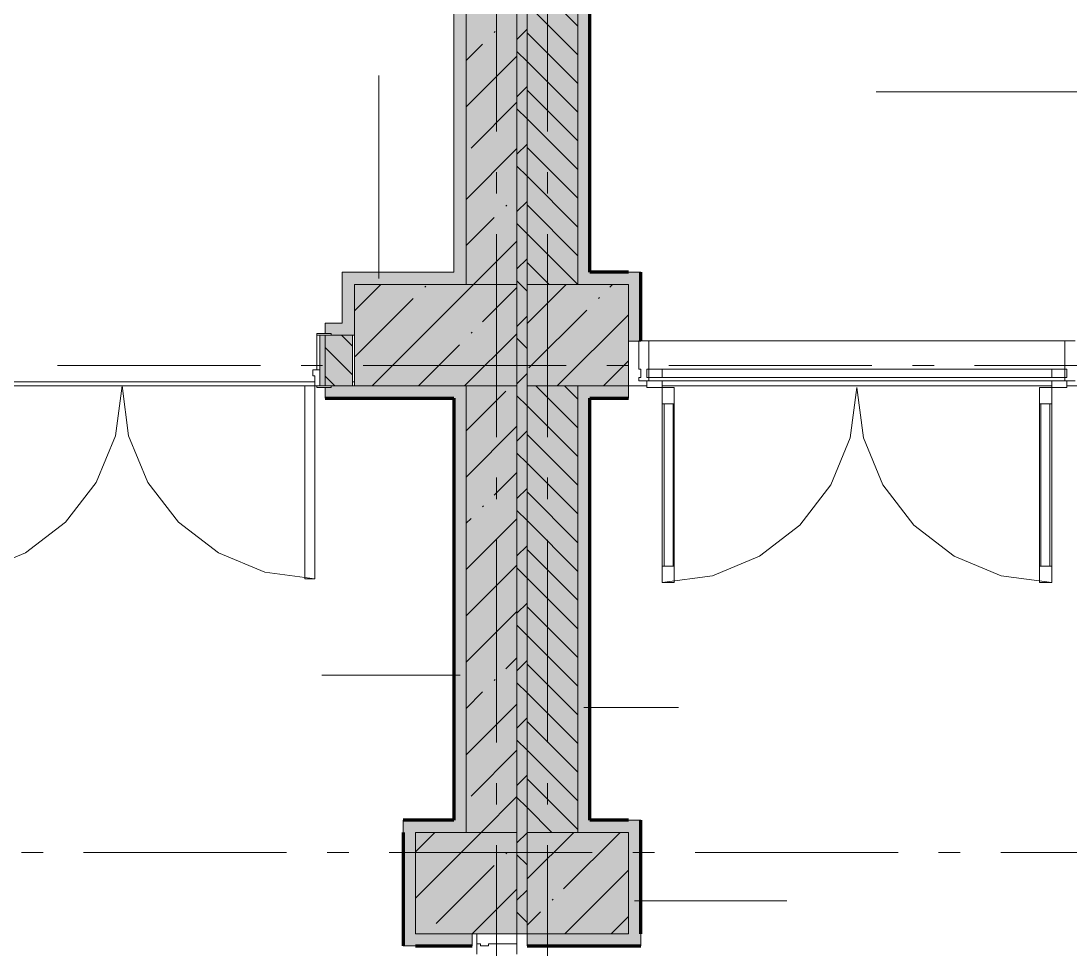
# Model space of a CAD drawing. Header units: millimetres. Extents: x -537608 to 253996, y -217170 to 186033.
# Drawn here: x -293519 to -288352, y -142975 to -138401 of the extents above; entities that cross this region are included whole.
import ezdxf

# ---------------------------------------------------------------- set-up
doc = ezdxf.new("R2010")
doc.units = ezdxf.units.MM
doc.layers.add('16) Лак 1.6м', color=160, linetype='Continuous', lineweight=90)
doc.layers.add('PDF _Геометрия', color=7, linetype='Continuous')
doc.layers.add('PDF _Сплошная заливка', color=7, linetype='Continuous', true_color=0xffffff)

msp = doc.modelspace()

# ---------------------------------------------------------------- hatches: boundary and pattern name
at = {"layer": 'PDF _Сплошная заливка', "transparency": 33554559}
for points in [[(-291076.1754, -142899.9788), (-291026.1752, -142899.9788), (-291026.1752, -124399.6235), (-291076.1754, -124399.6235), (-291076.1754, -142569.2354)], [(-291876.1747, -140199.9776), (-291076.1754, -140199.9776), (-291076.1754, -139699.9775), (-291876.1747, -139699.9775), (-291876.1747, -139716.2732)], [(-290526.1751, -140199.9776), (-290526.1751, -139699.9775), (-291026.1752, -139699.9775), (-291026.1752, -140199.9776), (-290776.1741, -140199.9776)], [(-291576.1755, -142899.9788), (-291076.1754, -142899.9788), (-291076.1754, -142399.9787), (-291576.1755, -142399.9787), (-291576.1755, -142569.2354)], [(-290915.5758, -142899.9788), (-290526.1751, -142899.9788), (-290526.1751, -142399.9787), (-291026.1752, -142399.9787), (-291026.1752, -142899.9788)]]:
    msp.add_hatch(color=256, dxfattribs=at).paths.add_polyline_path(points)
h = msp.add_hatch(color=256, dxfattribs=at)
h.paths.add_polyline_path([(-290776.1741, -142399.9787), (-290776.1741, -140199.9776), (-291026.1752, -140199.9776), (-291026.1752, -142399.9787), (-290915.5758, -142399.9787)], flags=0)
h.paths.add_polyline_path([(-290776.1741, -139699.9775), (-290776.1741, -134749.6262), (-291026.1752, -134749.6262), (-291026.1752, -139699.9775)], flags=0)
h.paths.add_polyline_path([(-290915.5758, -134249.6261), (-290776.1741, -134249.6261), (-290776.1741, -128399.624), (-291026.1752, -128399.624), (-291026.1752, -134249.6261)], flags=0)
h.paths.add_polyline_path([(-290776.1741, -127899.626), (-290776.1741, -124899.6214), (-291026.1752, -124899.6214), (-291026.1752, -127899.626), (-290915.5758, -127899.626)], flags=0)
at = {"layer": 'PDF _Сплошная заливка', "true_color": 0xff7d7d, "transparency": 33554559}
for points in [[(-291386.1751, -139699.9775), (-291326.1744, -139699.9775), (-291326.1744, -134749.6262), (-291386.1751, -134749.6262), (-291386.1751, -139639.9768)], [(-290776.1741, -139639.9768), (-290716.1734, -139639.9768), (-290716.1734, -134749.6262), (-290776.1741, -134749.6262), (-290776.1741, -136863.3111)], [(-291386.1751, -139699.9775), (-291386.1751, -139639.9768), (-291936.1753, -139639.9768), (-291936.1753, -139699.9775), (-291876.1747, -139699.9775)], [(-290526.1751, -139979.6291), (-290466.1745, -139979.6291), (-290466.1745, -139639.9768), (-290526.1751, -139639.9768), (-290526.1751, -139716.2732)], [(-290526.1751, -140259.9761), (-290526.1751, -140199.9776), (-290776.1741, -140199.9776), (-290776.1741, -140259.9761), (-290716.1734, -140259.9761)], [(-291386.1751, -142399.9787), (-291386.1751, -142339.978), (-291636.174, -142339.978), (-291636.174, -142399.9787), (-291576.1755, -142399.9787)], [(-290526.1751, -142899.9788), (-290466.1745, -142899.9788), (-290466.1745, -142339.978), (-290526.1751, -142339.978), (-290526.1751, -142569.2354)]]:
    msp.add_hatch(color=11, dxfattribs=at).paths.add_polyline_path(points)
h = msp.add_hatch(color=11, dxfattribs=at)
h.paths.add_polyline_path([(-291936.1753, -139949.9764), (-291936.1753, -139889.9758), (-292021.174, -139889.9758), (-292021.174, -139941.9761), (-291991.1747, -139941.9761), (-291991.1747, -139949.9764)], flags=0)
h.paths.add_polyline_path([(-294051.1757, -139949.9764), (-294047.1754, -139941.9761), (-294021.1764, -139941.9761), (-294021.1764, -139889.9758), (-296576.1782, -139889.9758), (-296576.1782, -139949.9764), (-295975.1895, -139949.9764)], flags=0)
at = {"layer": 'PDF _Сплошная заливка', "transparency": 33554559}
h = msp.add_hatch(color=256, dxfattribs=at)
h.paths.add_polyline_path([(-294021.1764, -140199.9776), (-294021.1764, -139949.9764), (-294051.1757, -139949.9764), (-294051.1757, -140199.9776)], flags=0)
h.paths.add_polyline_path([(-291886.1751, -140199.9776), (-291886.1751, -139949.9764), (-292021.174, -139949.9764), (-292021.174, -140199.9776), (-291991.1747, -140199.9776)], flags=0)
at = {"layer": 'PDF _Сплошная заливка', "true_color": 0xff7d7d, "transparency": 33554559}
h = msp.add_hatch(color=11, dxfattribs=at)
h.paths.add_polyline_path([(-291386.1751, -140259.9761), (-291326.1744, -140259.9761), (-291326.1744, -140199.9776), (-291991.1747, -140199.9776), (-291991.1747, -140207.9758), (-292021.174, -140207.9758), (-292021.174, -140259.9761), (-291876.1747, -140259.9761)], flags=0)
h.paths.add_polyline_path([(-294021.1764, -140259.9761), (-294021.1764, -140207.9758), (-294051.1757, -140207.9758), (-294051.1757, -140259.9761)], flags=0)

# ---------------------------------------------------------------- linework, layer by layer
at = {"layer": '16) Лак 1.6м'}
for p, q in [((-290716.1734, -139639.9768), (-290716.1734, -134809.6269)), ((-290526.1751, -139639.9768), (-290716.1734, -139639.9768)), ((-290466.1745, -139979.6291), (-290466.1745, -139639.9768)), ((-292021.174, -140259.9761), (-291386.1751, -140259.9761)), ((-291386.1751, -140259.9761), (-291386.1751, -142339.978)), ((-290716.1734, -142339.978), (-290716.1734, -140259.9761)), ((-290716.1734, -140259.9761), (-290526.1751, -140259.9761)), ((-291386.1751, -142339.978), (-291636.174, -142339.978)), ((-290526.1751, -142339.978), (-290716.1734, -142339.978)), ((-290466.1745, -142899.9788), (-290466.1745, -142339.978)), ((-291636.174, -142399.9787), (-291636.174, -142959.9773)), ((-291576.1755, -142959.9773), (-291296.1751, -142959.9773)), ((-291026.1752, -142959.9773), (-290466.1745, -142959.9773))]:
    msp.add_line(p, q, dxfattribs=at)
at = {"layer": 'PDF _Геометрия', "lineweight": 9}
for p, q in [((-291026.1752, -142899.9788), (-291026.1752, -124399.6235)), ((-291326.1744, -134749.6262), (-291326.1744, -139699.9775)), ((-291326.1744, -139699.9775), (-291326.1744, -134749.6262)), ((-291076.1754, -139699.9775), (-291076.1754, -134749.6262)), ((-291076.1754, -134749.6262), (-291076.1754, -139699.9775)), ((-291026.1752, -139699.9775), (-291026.1752, -134749.6262)), ((-290776.1741, -134749.6262), (-290776.1741, -139639.9768)), ((-290776.1741, -134749.6262), (-290776.1741, -139639.9768)), ((-291386.1751, -134809.6269), (-291386.1751, -139639.9768)), ((-290776.1741, -138426.7244), (-291026.1752, -138176.7233)), ((-290776.1741, -138568.1455), (-291026.1752, -138318.1466)), ((-291187.9633, -138457.7398), (-291183.2225, -138452.9991)), ((-291076.1754, -138491.9395), (-291026.1752, -138441.9414)), ((-290776.1741, -138709.5666), (-291026.1752, -138459.5677)), ((-291326.1744, -138595.9509), (-291244.9886, -138514.7651)), ((-291326.1744, -138824.0501), (-291076.1754, -138574.0489)), ((-291026.1752, -138600.9889), (-291076.1754, -138550.9886)), ((-290776.1741, -138850.9878), (-291026.1752, -138600.9889)), ((-291755.6824, -139669.9761), (-291755.6824, -138669.976)), ((-291076.1754, -138774.784), (-291026.1752, -138724.7838)), ((-290776.1741, -138992.409), (-291026.1752, -138742.41)), ((-288306.1731, -138750.3738), (-289306.1732, -138750.3738)), ((-291302.0118, -139027.9865), (-291076.1754, -138802.148)), ((-291026.1752, -138883.8311), (-291076.1754, -138833.8309)), ((-290776.1741, -139133.8322), (-291026.1752, -138883.8311)), ((-291326.1744, -139280.2461), (-291076.1754, -139030.2471)), ((-291076.1754, -139057.6262), (-291026.1752, -139007.626)), ((-290776.1741, -139275.2533), (-291026.1752, -139025.2522)), ((-291026.1752, -139166.6734), (-291076.1754, -139116.6732)), ((-290776.1741, -139416.6745), (-291026.1752, -139166.6734)), ((-291130.938, -139313.1088), (-291126.1972, -139308.3679)), ((-291076.1754, -139340.4685), (-291026.1752, -139290.4683)), ((-290776.1741, -139558.0957), (-291026.1752, -139308.0946)), ((-291326.1744, -139508.3452), (-291187.9633, -139370.1341)), ((-291026.1752, -139449.5178), (-291076.1754, -139399.5176)), ((-290776.1741, -139699.5168), (-291026.1752, -139449.5178)), ((-291289.7076, -139699.9775), (-291076.1754, -139486.4431)), ((-291076.1754, -139623.3108), (-291026.1752, -139573.3127)), ((-290917.1367, -139699.9775), (-291026.1752, -139590.9389)), ((-291386.1751, -139639.9768), (-291936.1753, -139639.9768)), ((-291936.1753, -139639.9768), (-291936.1753, -139699.9775)), ((-290776.1741, -139639.9768), (-290776.1741, -139699.9775)), ((-290776.1741, -139639.9768), (-290776.1741, -139699.9775)), ((-290466.1745, -139639.9768), (-290526.1751, -139639.9768)), ((-291936.1753, -139699.9775), (-291936.1753, -139889.9758)), ((-291876.1747, -139830.2464), (-291745.9036, -139699.9775)), ((-291876.1747, -139699.9775), (-291876.1747, -140199.9776)), ((-291076.1754, -139699.9775), (-291876.1747, -139699.9775)), ((-291789.7077, -140199.9776), (-291289.7076, -139699.9775)), ((-291530.1109, -139712.2817), (-291525.37, -139707.5408)), ((-291244.9886, -139883.3554), (-291076.1754, -139714.5422)), ((-291026.1752, -139732.3601), (-291076.1754, -139682.3599)), ((-291076.1754, -140199.9776), (-291076.1754, -139699.9775)), ((-291026.1752, -139892.6411), (-290833.5095, -139699.9775)), ((-290776.1741, -139699.9775), (-291026.1752, -139699.9775)), ((-291026.1752, -139699.9775), (-291026.1752, -140199.9776)), ((-290776.1741, -139699.9775), (-291026.1752, -139699.9775)), ((-290526.1751, -139699.9775), (-290776.1741, -139699.9775)), ((-290776.1741, -139699.9775), (-290526.1751, -139699.9775)), ((-290617.7166, -139712.2817), (-290605.4104, -139699.9775)), ((-290526.1751, -140199.9776), (-290526.1751, -139699.9775)), ((-290526.1751, -139699.9775), (-290526.1751, -139979.6291)), ((-291872.2585, -140054.4292), (-291587.1362, -139769.307)), ((-290674.7419, -139769.307), (-290669.999, -139764.5662)), ((-291016.8895, -140111.4545), (-290731.7651, -139826.3323)), ((-291076.1754, -139906.1553), (-291026.1752, -139856.155)), ((-290877.3134, -140199.9776), (-290526.1751, -139848.8393)), ((-291936.1753, -139889.9758), (-292021.174, -139889.9758)), ((-292021.174, -139889.9758), (-292021.174, -139941.9761)), ((-292061.1759, -139941.9761), (-292061.1759, -139949.9764)), ((-291991.1747, -139941.9761), (-292061.1759, -139941.9761)), ((-292061.1759, -139949.9764), (-292061.1759, -140119.9759)), ((-292046.1741, -139949.9764), (-292061.1759, -139949.9764)), ((-292061.1759, -139949.9764), (-291991.1747, -139949.9764)), ((-292046.1741, -139949.9764), (-292046.1741, -140199.9776)), ((-292021.174, -139949.9764), (-292046.1741, -139949.9764)), ((-292046.1741, -140119.9759), (-292046.1741, -139949.9764)), ((-292021.174, -140199.9776), (-292021.174, -139949.9764)), ((-291991.1747, -139949.9764), (-291991.1747, -139941.9761)), ((-291886.1751, -139949.9764), (-291991.1747, -139949.9764)), ((-291991.1747, -139949.9764), (-291936.1753, -139949.9764)), ((-291886.1751, -140003.7314), (-291939.928, -139949.9764)), ((-291936.1753, -139949.9764), (-291876.1747, -139949.9764)), ((-291886.1751, -140199.9776), (-291886.1751, -139949.9764)), ((-291333.5095, -140199.9776), (-291076.1754, -139942.6414)), ((-291302.0118, -139940.3807), (-291297.2709, -139935.64)), ((-291026.1752, -140015.2024), (-291076.1754, -139965.2022)), ((-290526.1751, -139979.6291), (-290466.1745, -139979.6291)), ((-290426.1747, -139977.9778), (-290476.1749, -139977.9778)), ((-290476.1749, -139977.9778), (-290476.1749, -140117.9758)), ((-288376.5209, -139977.9778), (-290426.1747, -139977.9778)), ((-290426.1747, -140117.9758), (-290426.1747, -139977.9778)), ((-288326.5206, -139977.9778), (-288376.5209, -139977.9778)), ((-288376.5209, -139977.9778), (-288376.5209, -140117.9758)), ((-291886.1751, -140145.1526), (-292021.174, -140010.1516)), ((-291561.6086, -140199.9776), (-291359.0371, -139997.4061)), ((-290649.2143, -140199.9776), (-290526.1751, -140076.9362)), ((-292046.1741, -140119.9759), (-292081.1747, -140119.9759)), ((-292081.1747, -140119.9759), (-292081.1747, -140149.9773)), ((-292061.1759, -140119.9759), (-292046.1741, -140119.9759)), ((-292046.1741, -140199.9776), (-292046.1741, -140119.9759)), ((-291076.1754, -140188.9975), (-291026.1752, -140138.9973)), ((-290476.1749, -140117.9758), (-290466.1745, -140117.9758)), ((-290466.1745, -140117.9758), (-290466.1745, -140157.9778)), ((-290436.1752, -140157.9778), (-290436.1752, -140117.9758)), ((-290436.1752, -140117.9758), (-290426.1747, -140117.9758)), ((-290426.1747, -140157.9778), (-290426.1747, -140117.9758)), ((-290426.1747, -140117.9758), (-288376.5209, -140117.9758)), ((-290361.1749, -140117.9758), (-290361.1749, -140157.9778)), ((-290361.1749, -140157.9778), (-290361.1749, -140117.9758)), ((-288441.5207, -140157.9778), (-288441.5207, -140117.9758)), ((-288441.5207, -140117.9758), (-288441.5207, -140157.9778)), ((-288376.5209, -140117.9758), (-288376.5209, -140157.9778)), ((-288376.5209, -140117.9758), (-288366.5204, -140117.9758)), ((-288366.5204, -140117.9758), (-288366.5204, -140157.9778)), ((-292081.1747, -140149.9773), (-292071.1743, -140149.9773)), ((-292071.1743, -140149.9773), (-292071.1743, -140199.9776)), ((-291972.7713, -140199.9776), (-292021.174, -140151.5727)), ((-290466.1745, -140157.9778), (-290476.1749, -140157.9778)), ((-290476.1749, -140157.9778), (-290476.1749, -140174.9774)), ((-290476.1749, -140174.9774), (-290426.1747, -140174.9774)), ((-290426.1747, -140157.9778), (-290436.1752, -140157.9778)), ((-290436.1752, -140207.9758), (-290436.1752, -140174.9774)), ((-290436.1752, -140174.9774), (-290436.1752, -140207.9758)), ((-288376.5209, -140157.9778), (-290426.1747, -140157.9778)), ((-290426.1747, -140174.9774), (-290426.1747, -140157.9778)), ((-288376.5209, -140174.9774), (-290426.1747, -140174.9774)), ((-290361.1749, -140207.9758), (-290361.1749, -140174.9774)), ((-290361.1749, -140174.9774), (-290361.1749, -140207.9758)), ((-288441.5207, -140207.9758), (-288441.5207, -140174.9774)), ((-288441.5207, -140174.9774), (-288441.5207, -140207.9758)), ((-288366.5204, -140157.9778), (-288376.5209, -140157.9778)), ((-288376.5209, -140157.9778), (-288376.5209, -140174.9774)), ((-288376.5209, -140174.9774), (-288326.5206, -140174.9774)), ((-288366.5204, -140207.9758), (-288366.5204, -140174.9774)), ((-288366.5204, -140174.9774), (-288366.5204, -140207.9758)), ((-293053.5459, -140445.8558), (-293021.1763, -140199.9776)), ((-293021.1763, -140199.9776), (-292988.8044, -140445.8558)), ((-292071.1743, -140199.9776), (-292121.1745, -140199.9776)), ((-292121.1745, -140199.9776), (-292121.1745, -141149.9775)), ((-292071.1743, -141149.9775), (-292071.1743, -140199.9776)), ((-292071.1743, -140199.9776), (-292046.1741, -140199.9776)), ((-292061.1759, -140199.9776), (-292061.1759, -140207.9758)), ((-291991.1747, -140199.9776), (-292061.1759, -140199.9776)), ((-292061.1759, -140207.9758), (-291991.1747, -140207.9758)), ((-292046.1741, -140199.9776), (-292021.174, -140199.9776)), ((-292021.174, -140207.9758), (-292021.174, -140259.9761)), ((-291991.1747, -140207.9758), (-291991.1747, -140199.9776)), ((-291886.1751, -140199.9776), (-291991.1747, -140199.9776)), ((-291991.1747, -140199.9776), (-291886.1751, -140199.9776)), ((-291876.1747, -140199.9776), (-291886.1751, -140199.9776)), ((-291876.1747, -140199.9776), (-291076.1754, -140199.9776)), ((-291326.1744, -140199.9776), (-291326.1744, -140259.9761)), ((-291326.1744, -140420.7394), (-291130.938, -140225.503)), ((-291076.1754, -142399.9787), (-291076.1754, -140199.9776)), ((-291076.1754, -140199.9776), (-291076.1754, -142899.9788)), ((-291026.1752, -140199.9776), (-290776.1741, -140199.9776)), ((-291026.1752, -140199.9776), (-291026.1752, -142399.9787)), ((-290776.1741, -140199.9776), (-291026.1752, -140199.9776)), ((-290776.1741, -140406.6246), (-290982.8212, -140199.9776)), ((-290776.1741, -140265.2035), (-290841.4, -140199.9776)), ((-290776.1741, -140199.9776), (-290526.1751, -140199.9776)), ((-290776.1741, -142399.9787), (-290776.1741, -140199.9776)), ((-290526.1751, -140199.9776), (-290776.1741, -140199.9776)), ((-290776.1741, -140199.9776), (-290776.1741, -140259.9761)), ((-290526.1751, -140259.9761), (-290526.1751, -140199.9776)), ((-290361.1749, -140207.9758), (-290436.1752, -140207.9758)), ((-290436.1752, -140207.9758), (-290361.1749, -140207.9758)), ((-290301.1741, -140207.9758), (-290361.1749, -140207.9758)), ((-290361.1749, -140207.9758), (-290361.1749, -141167.8039)), ((-290301.1741, -140207.9758), (-290361.1749, -140207.9758)), ((-290361.1749, -140207.9758), (-290361.1749, -141167.8039)), ((-290361.1749, -140207.9758), (-290361.1749, -141167.8039)), ((-290301.1741, -141167.8039), (-290301.1741, -140207.9758)), ((-290301.1741, -141167.8039), (-290301.1741, -140207.9758)), ((-289434.0523, -140456.3988), (-289401.3467, -140207.9758)), ((-289401.3467, -140207.9758), (-289368.6412, -140456.3988)), ((-288501.5214, -140207.9758), (-288441.5207, -140207.9758)), ((-288501.5214, -141167.8039), (-288501.5214, -140207.9758)), ((-288501.5214, -140207.9758), (-288501.5214, -141167.8039)), ((-288441.5207, -140207.9758), (-288501.5214, -140207.9758)), ((-288441.5207, -141167.8039), (-288441.5207, -140207.9758)), ((-288441.5207, -140207.9758), (-288366.5204, -140207.9758)), ((-288366.5204, -140207.9758), (-288441.5207, -140207.9758)), ((-288441.5207, -140207.9758), (-288441.5207, -141167.8039)), ((-288441.5207, -141167.8039), (-288441.5207, -140207.9758)), ((-291326.1744, -142399.9787), (-291326.1744, -140259.9761)), ((-291326.1744, -140259.9761), (-291326.1744, -142399.9787)), ((-291026.1752, -140298.0446), (-291076.1754, -140248.0444)), ((-290776.1741, -140259.9761), (-290776.1741, -142339.978)), ((-290361.1749, -140287.9774), (-290301.1741, -140287.9774)), ((-290351.1743, -141087.8044), (-290351.1743, -140287.9774)), ((-290307.1745, -141087.8044), (-290307.1745, -140287.9774)), ((-288441.5207, -140287.9774), (-288501.5214, -140287.9774)), ((-288495.5212, -141087.8044), (-288495.5212, -140287.9774)), ((-288451.5212, -141087.8044), (-288451.5212, -140287.9774)), ((-290776.1741, -140548.0457), (-291026.1752, -140298.0446)), ((-293148.4504, -140674.9775), (-293053.5459, -140445.8558)), ((-292988.8044, -140445.8558), (-292893.9001, -140674.9775)), ((-291326.1744, -140648.8385), (-291076.1754, -140398.8396)), ((-291076.1754, -140471.8398), (-291026.1752, -140421.8396)), ((-290776.1741, -140689.4669), (-291026.1752, -140439.4658)), ((-289529.9406, -140687.891), (-289434.0523, -140456.3988)), ((-289368.6412, -140456.3988), (-289272.755, -140687.891)), ((-291026.1752, -140580.8891), (-291076.1754, -140530.8889)), ((-290776.1741, -140830.8881), (-291026.1752, -140580.8891)), ((-291187.9633, -140738.7265), (-291076.1754, -140626.9365)), ((-293299.4241, -140871.7296), (-293148.4504, -140674.9775)), ((-292893.9001, -140674.9775), (-292742.9262, -140871.7296)), ((-291076.1754, -140754.682), (-291026.1752, -140704.684)), ((-289682.4753, -140886.6776), (-289529.9406, -140687.891)), ((-289272.755, -140687.891), (-289120.2204, -140886.6776)), ((-290776.1741, -140972.3092), (-291026.1752, -140722.3102)), ((-291244.9886, -140795.7496), (-291240.2456, -140791.0089)), ((-291326.1744, -140876.9376), (-291302.0118, -140852.775)), ((-291326.1744, -141105.0367), (-291076.1754, -140855.0356)), ((-291026.1752, -140863.7313), (-291076.1754, -140813.7311)), ((-293496.1762, -141022.7012), (-293299.4241, -140871.7296)), ((-292742.9262, -140871.7296), (-292546.1742, -141022.7012)), ((-290776.1741, -141113.7303), (-291026.1752, -140863.7313)), ((-289881.2619, -141039.2101), (-289682.4753, -140886.6776)), ((-289120.2204, -140886.6776), (-288921.4337, -141039.2101)), ((-291076.1754, -141037.5265), (-291026.1752, -140987.5263)), ((-290776.1741, -141255.1515), (-291026.1752, -141005.1525)), ((-293725.298, -141117.6078), (-293496.1762, -141022.7012)), ((-292546.1742, -141022.7012), (-292317.0525, -141117.6078)), ((-290112.7519, -141135.0984), (-289881.2619, -141039.2101)), ((-288921.4337, -141039.2101), (-288689.9416, -141135.0984)), ((-292317.0525, -141117.6078), (-292071.1743, -141149.9775)), ((-291326.1744, -141333.1336), (-291076.1754, -141083.1347)), ((-291026.1752, -141146.5737), (-291076.1754, -141096.5734)), ((-290361.1749, -141087.8044), (-290301.1741, -141087.8044)), ((-288441.5207, -141087.8044), (-288501.5214, -141087.8044)), ((-292121.1745, -141149.9775), (-292071.1743, -141149.9775)), ((-290776.1741, -141396.5748), (-291026.1752, -141146.5737)), ((-290361.1749, -141167.8039), (-290112.7519, -141135.0984)), ((-290361.1749, -141167.8039), (-290301.1741, -141167.8039)), ((-290361.1749, -141167.8039), (-290301.1741, -141167.8039)), ((-288689.9416, -141135.0984), (-288441.5207, -141167.8039)), ((-288441.5207, -141167.8039), (-288501.5214, -141167.8039)), ((-288501.5214, -141167.8039), (-288441.5207, -141167.8039)), ((-291076.1754, -141320.3688), (-291026.1752, -141270.3685)), ((-291326.1744, -141561.2327), (-291076.1754, -141311.2338)), ((-290776.1741, -141537.9959), (-291026.1752, -141287.9948)), ((-291026.1752, -141429.4159), (-291076.1754, -141379.4157)), ((-290776.1741, -141679.417), (-291026.1752, -141429.4159)), ((-291130.938, -141594.0954), (-291076.1754, -141539.3307)), ((-291076.1754, -141603.211), (-291026.1752, -141553.2108)), ((-290776.1741, -141820.8381), (-291026.1752, -141570.8371)), ((-291356.1737, -141624.7858), (-292037.5666, -141624.7858)), ((-291187.9633, -141651.1208), (-291183.2225, -141646.3778)), ((-291026.1752, -141712.2604), (-291076.1754, -141662.2602)), ((-291326.1744, -141789.3318), (-291244.9886, -141708.1439)), ((-290776.1741, -141962.2593), (-291026.1752, -141712.2604)), ((-291326.1744, -142017.4309), (-291076.1754, -141767.4298)), ((-290746.1748, -141785.1917), (-290280.0235, -141785.1917)), ((-291076.1754, -141886.0533), (-291026.1752, -141836.0553)), ((-290776.1741, -142103.6805), (-291026.1752, -141853.6815)), ((-291026.1752, -141995.1026), (-291076.1754, -141945.1024)), ((-291302.0118, -142221.3674), (-291076.1754, -141995.5289)), ((-290776.1741, -142245.1016), (-291026.1752, -141995.1026)), ((-291076.1754, -142168.8977), (-291026.1752, -142118.8975)), ((-290776.1741, -142386.5227), (-291026.1752, -142136.5238)), ((-291252.5239, -142399.9787), (-291076.1754, -142223.628)), ((-291026.1752, -142277.9449), (-291076.1754, -142227.9447)), ((-290904.1414, -142399.9787), (-291026.1752, -142277.9449)), ((-291636.174, -142339.978), (-291636.174, -142399.9787)), ((-290776.1741, -142339.978), (-290776.1741, -142399.9787)), ((-290466.1745, -142339.978), (-290526.1751, -142339.978)), ((-291576.1755, -142723.6281), (-291252.5239, -142399.9787)), ((-291576.1755, -142495.5289), (-291480.623, -142399.9787)), ((-291076.1754, -142399.9787), (-291576.1755, -142399.9787)), ((-291576.1755, -142399.9787), (-291576.1755, -142899.9788)), ((-291576.1755, -142899.9788), (-291576.1755, -142399.9787)), ((-291576.1755, -142399.9787), (-291386.1751, -142399.9787)), ((-291386.1751, -142399.9787), (-291326.1744, -142399.9787)), ((-291326.1744, -142399.9787), (-291076.1754, -142399.9787)), ((-291076.1754, -142899.9788), (-291076.1754, -142399.9787)), ((-291076.1754, -142451.74), (-291026.1752, -142401.7398)), ((-291026.1752, -142629.8238), (-290796.3279, -142399.9787)), ((-291026.1752, -142401.7269), (-291024.427, -142399.9787)), ((-291026.1752, -142399.9787), (-290776.1741, -142399.9787)), ((-290776.1741, -142399.9787), (-291026.1752, -142399.9787)), ((-291026.1752, -142399.9787), (-291026.1752, -142899.9788)), ((-290845.8157, -142677.5634), (-290568.2288, -142399.9787)), ((-290526.1751, -142399.9787), (-290776.1741, -142399.9787)), ((-290776.1741, -142399.9787), (-290526.1751, -142399.9787)), ((-290526.1751, -142899.9788), (-290526.1751, -142399.9787)), ((-290526.1751, -142399.9787), (-290526.1751, -142899.9788)), ((-291130.938, -142506.4896), (-291126.1972, -142501.7489)), ((-291026.1752, -142560.7872), (-291076.1754, -142510.7869)), ((-291473.0856, -142848.6372), (-291187.9633, -142563.5149)), ((-290840.1298, -142899.9788), (-290526.1751, -142586.022)), ((-291296.328, -142899.9788), (-291076.1754, -142679.8241)), ((-291076.1754, -142734.5823), (-291026.1752, -142684.5821)), ((-290902.8389, -142734.5888), (-290898.0981, -142729.848)), ((-290496.1737, -142737.3747), (-289746.1747, -142737.3747)), ((-291026.1752, -142843.6317), (-291076.1754, -142793.6314)), ((-291026.1752, -142857.9229), (-290959.8642, -142791.6141)), ((-290612.0328, -142899.9788), (-290526.1751, -142814.1211)), ((-291576.1755, -142899.9788), (-291076.1754, -142899.9788)), ((-291296.1751, -142899.9788), (-291576.1755, -142899.9788)), ((-291296.1751, -142959.9773), (-291296.1751, -142899.9788)), ((-291076.1754, -142899.9788), (-291026.1752, -142899.9788)), ((-291026.1752, -142899.9788), (-290526.1751, -142899.9788)), ((-290526.1751, -142899.9788), (-291026.1752, -142899.9788)), ((-291026.1752, -142899.9788), (-291026.1752, -142959.9773)), ((-290466.1745, -142959.9773), (-290466.1745, -142899.9788)), ((-291636.174, -142959.9773), (-291576.1755, -142959.9773)), ((-291256.1754, -142949.8046), (-291273.1751, -142949.8046)), ((-291273.1751, -142949.8046), (-291273.1751, -142999.8048)), ((-291256.1754, -142959.8051), (-291256.1754, -142949.8046)), ((-291216.1734, -142959.8051), (-291256.1754, -142959.8051)), ((-291076.1754, -142949.8046), (-291216.1734, -142949.8046)), ((-291216.1734, -142949.8046), (-291216.1734, -142959.8051)), ((-291076.1754, -142999.8048), (-291076.1754, -142949.8046))]:
    msp.add_line(p, q, dxfattribs=at)
at = {"layer": 'PDF _Геометрия', "color": 253, "lineweight": 9, "true_color": 0xaaaaaa}
for p, q in [((-291176.1737, -137945.9222), (-291176.1737, -138945.9223)), ((-290926.1748, -137945.9222), (-290926.1748, -138945.9223)), ((-291176.1737, -139145.9232), (-291176.1737, -139251.756)), ((-290926.1748, -139145.9232), (-290926.1748, -139251.756)), ((-291176.1737, -139451.7547), (-291176.1737, -140451.757)), ((-290926.1748, -139451.7547), (-290926.1748, -140451.757)), ((-291901.1748, -139949.9764), (-291909.1751, -139949.9764)), ((-292338.7757, -140099.6283), (-293338.778, -140099.6283)), ((-292032.9442, -140099.6283), (-292138.777, -140099.6283)), ((-290832.9432, -140099.6283), (-291832.9433, -140099.6283)), ((-290527.1095, -140099.6283), (-290632.9423, -140099.6283)), ((-289327.1085, -140099.6283), (-290327.1086, -140099.6283)), ((-289021.2749, -140099.6283), (-289127.1098, -140099.6283)), ((-287821.276, -140099.6283), (-288821.2761, -140099.6283)), ((-291176.1737, -140651.7558), (-291176.1737, -140757.5885)), ((-290926.1748, -140651.7558), (-290926.1748, -140757.5885)), ((-291176.1737, -140957.5894), (-291176.1737, -141957.5896)), ((-290926.1748, -140957.5894), (-290926.1748, -141957.5896)), ((-291176.1737, -142157.5905), (-291176.1737, -142263.4232)), ((-290926.1748, -142157.5905), (-290926.1748, -142263.4232)), ((-291176.1737, -142463.4241), (-291176.1737, -143463.4242)), ((-290926.1748, -142463.4241), (-290926.1748, -143463.4242)), ((-293410.4391, -142499.6303), (-293516.2719, -142499.6303)), ((-292210.4381, -142499.6303), (-293210.4382, -142499.6303)), ((-291904.6045, -142499.6303), (-292010.4372, -142499.6303)), ((-290704.6034, -142499.6303), (-291704.6057, -142499.6303)), ((-290398.7719, -142499.6303), (-290504.6047, -142499.6303)), ((-289198.7709, -142499.6303), (-290198.771, -142499.6303)), ((-288892.9372, -142499.6303), (-288998.77, -142499.6303)), ((-287692.9362, -142499.6303), (-288692.9363, -142499.6303))]:
    msp.add_line(p, q, dxfattribs=at)
at = {"layer": 'PDF _Геометрия', "color": 9, "lineweight": 9, "true_color": 0xc0c0c0}
for p, q in [((-293971.1762, -140179.63), (-292071.1743, -140179.63)), ((-291886.1751, -140179.63), (-291876.1747, -140179.63)), ((-292121.1745, -140199.9776), (-293921.176, -140199.9776)), ((-290436.1752, -140199.9776), (-290526.1751, -140199.9776)), ((-288441.5207, -140199.9776), (-290361.1749, -140199.9776)), ((-288276.5204, -140199.9776), (-288366.5204, -140199.9776)), ((-291273.1751, -142949.8046), (-291273.1751, -142899.9788)), ((-291076.1754, -142899.9788), (-291076.1754, -142949.8046))]:
    msp.add_line(p, q, dxfattribs=at)
at = {"layer": 'PDF _Сплошная заливка', "lineweight": 35, "transparency": 33554559}
for points in [[(-291076.1754, -139699.9775), (-291076.6792, -134749.6262), (-291326.1744, -139699.9775), (-291326.1744, -134749.6262)], [(-291076.1754, -142399.9787), (-291076.1754, -140199.9776), (-291326.1744, -142399.9787), (-291326.1744, -140199.9776)]]:
    msp.add_solid(points, dxfattribs=at)
at = {"layer": 'PDF _Сплошная заливка', "color": 11, "lineweight": 35, "true_color": 0xff7d7d, "transparency": 33554559}
for points in [[(-290526.1751, -139699.9775), (-290526.1751, -139639.9768), (-290776.1741, -139699.9775), (-290776.1741, -139639.9768)], [(-291876.1747, -139949.9764), (-291876.1747, -139699.9775), (-291936.1753, -139949.9764), (-291936.1753, -139699.9775)], [(-291326.1744, -142399.9787), (-291326.1744, -140259.9761), (-291386.1751, -142399.9787), (-291386.1751, -140259.9761)], [(-290716.1734, -142339.978), (-290716.1734, -140259.9761), (-290776.1741, -142339.978), (-290776.1741, -140259.9761)], [(-290526.1751, -142399.9787), (-290526.1751, -142339.978), (-290776.1741, -142399.9787), (-290776.1741, -142339.978)], [(-291576.1755, -142959.9773), (-291576.1755, -142399.9787), (-291636.174, -142959.9773), (-291636.174, -142399.9787)], [(-291576.1755, -142959.9773), (-291296.1751, -142959.9773), (-291576.1755, -142899.9788), (-291296.1751, -142899.9788)], [(-291026.1752, -142959.9773), (-290466.1745, -142959.9773), (-291026.1752, -142899.9788), (-290466.1745, -142899.9788)]]:
    msp.add_solid(points, dxfattribs=at)
at = {"layer": 'PDF _Сплошная заливка', "color": 7, "lineweight": 35, "true_color": 0xf4f4f4, "transparency": 33554559}
msp.add_solid([(-292046.1741, -140199.9776), (-292021.174, -140199.9776), (-292046.1741, -139949.9764), (-292021.174, -139949.9764)], dxfattribs=at)

doc.saveas('drawing.dxf')
